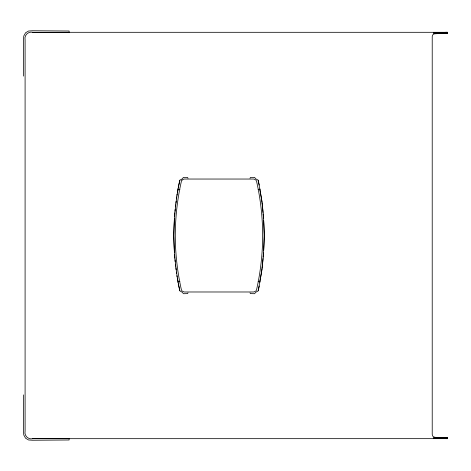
<?xml version="1.0" encoding="UTF-8"?>
<svg xmlns="http://www.w3.org/2000/svg" width="471" height="471" viewBox="0 0 471 471"><rect width="100%" height="100%" fill="white"/><g stroke="black" fill="none" stroke-linecap="round" stroke-linejoin="round"><path stroke-width="0.71" d="M23.627 394.898L23.55 431.289L23.768 434.968L25.569 438.213L28.537 439.973L32.487 440.232L69.113 439.985L69.113 438.501L32.729 438.507M177.879 188.659L178.103 189.442L179.916 189.542M174.394 218.45L173.611 235.512L174.394 252.574M174.494 216.319L174.812 212.721M263.648 250.719L264.402 235.512L263.648 220.31M262.141 268.405L263.03 258.532M263.159 257.125L263.542 252.892M174.976 211.273L175.23 209.095M175.483 206.922L175.736 204.744M175.907 203.295L176.16 201.117M176.407 198.945L176.66 196.766M259.757 281.87L262.082 269.112M188.006 292.815L187.611 293.621L183.519 293.721L182.071 292.144L179.857 290.943L178.209 283.848M250.013 178.274L250.407 177.473L254.505 177.367L255.953 178.945L258.167 180.146L259.315 185.109M176.831 195.318L177.108 193.946M177.384 192.574L178.073 189.148M258.143 290.442L258.585 288.252C265.938 253.592 265.938 217.437 258.585 182.772L258.143 180.587M179.563 181.782L179.804 180.593C171.997 216.719 171.997 254.305 179.804 290.436L179.563 289.241M178.209 187.24L179.857 180.146L182.071 178.945L183.519 177.367L187.611 177.473L188.006 178.274M259.315 285.979L258.167 290.943L255.953 292.144L254.505 293.721L250.407 293.621L250.013 292.815M260.151 189.148L258.108 189.542M446.926 438.678L441.704 438.572L447.426 438.66L33.052 438.684C28.289 439.849 23.944 435.74 25.093 430.918L25.093 40.076C23.944 35.248 28.289 31.145 33.052 32.305L447.432 32.305L447.444 33.465L441.727 33.553C458.242 33.417 433.514 33.317 433.555 34.095L432.631 35.037L432.219 36.497L432.219 434.498L432.631 435.958L433.555 436.9L434.992 437.335L447.444 437.53L447.426 438.66L433.526 438.43L447.426 438.66L447.45 437.553L433.673 437.312L434.986 437.335M445.713 32.334L433.526 32.564L447.432 32.305L447.45 33.441L433.673 33.682L434.986 33.653M32.729 32.493L69.113 32.499L69.113 31.021L32.487 30.768L28.537 31.027L25.569 32.787L23.768 36.032L23.55 39.711L23.574 76.102M179.916 281.546L178.103 281.646L177.879 282.429M258.108 281.546L260.151 281.941M258.255 181.135L258.479 182.23M176.831 275.712L177.108 277.083M177.384 278.449L178.073 281.882M259.757 189.159L262.082 201.918M174.812 258.308L174.494 254.711M174.976 259.757L175.23 261.929M175.483 264.107L175.736 266.286M175.907 267.734L176.16 269.907M176.407 272.085L176.578 273.533M262.141 202.618L263.03 212.492M263.159 213.905L263.542 218.138M181.953 180.099L181.406 181.229A247.811 247.805 -80.4 0 0 175.289 235.512A247.811 247.805 80.4 0 0 181.406 289.8L181.953 290.925L184.155 291.985L253.792 291.985L255.994 290.925L256.542 289.8A247.811 247.805 -80.4 0 0 262.659 235.512A247.811 247.805 80.4 0 0 256.542 181.229L255.994 180.099L253.792 179.039L184.155 179.039L181.953 180.099M446.926 32.316L441.704 32.422L447.426 32.328L446.926 32.316"/></g></svg>
